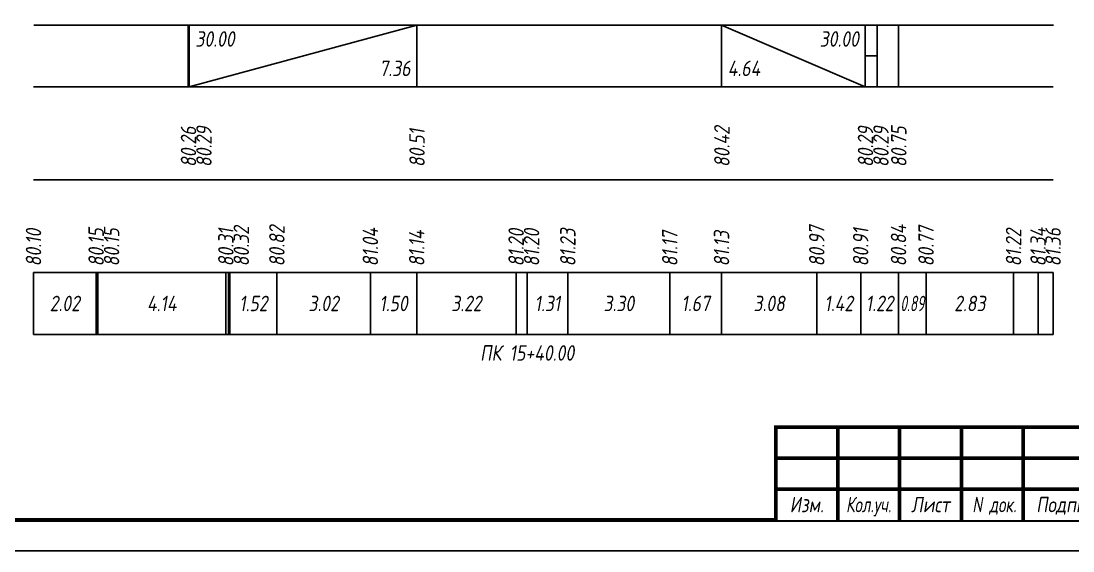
# Model space of a CAD drawing. Extents: x -717 to 1451, y -133302 to 233.
# Drawn here: x 77.9 to 248, y -24010.4 to -23924.8 of the extents above; entities that cross this region are included whole.
import ezdxf
from ezdxf.enums import TextEntityAlignment as Align

# ---------------------------------------------------------------- set-up
doc = ezdxf.new("R2010")
doc.units = 0
for name, color, linetype in [('Зарамочное оформление', 7, 'Continuous'), ('Код_510', 7, 'Continuous'), ('Код_516', 1, 'Continuous'), ('Подписи поперечников', 7, 'Continuous'), ('Таблица', 7, 'Continuous')]:
    doc.layers.add(name, color=color, linetype=linetype)
doc.styles.add('М', font='romand.shx', dxfattribs={"width": 0.8, "oblique": 10, "height": 2.5})

# ---------------------------------------------------------------- blocks, each defined once
blk = doc.blocks.new('Штамп')
at = {"linetype": 'Continuous'}
blk.add_wipeout([(199.95, -411.25), (384.95, -411.25), (384.95, -426.25), (199.95, -426.25)], dxfattribs=at).dxf.layer = 'Зарамочное оформление'
at = {"layer": 'Зарамочное оформление', "linetype": 'Continuous', "lineweight": -3, "const_width": 0.6, "flags": 128}
for points in [[(199.95, -426.25), (199.95, -411.25), (384.95, -411.25)], [(209.95, -411.25), (209.95, -426.25)], [(219.95, -411.25), (219.95, -426.25)], [(229.95, -411.25), (229.95, -426.25)], [(239.95, -411.25), (239.95, -426.25)], [(199.95, -416.25), (264.95, -416.25)], [(199.95, -421.25), (264.95, -421.25)]]:
    blk.add_lwpolyline(points, dxfattribs=at)
at = {"layer": 'Зарамочное оформление', "linetype": 'Continuous', "style": 'М', "oblique": 10}
for s, width, p in [('Изм.', 0.8, (204.95, -423.75)), ('Кол.уч.', 0.7, (214.95, -423.75)), ('Лист', 0.8, (224.95, -423.75)), ('N док.', 0.7, (235.28, -423.75)), ('Подпись', 0.8, (247.45, -423.75))]:
    blk.add_text(s, height=2.5, dxfattribs=dict(at, width=width)).set_placement(p, align=Align.MIDDLE_CENTER)
blk = doc.blocks.new('шифр')
blk.add_blockref('Штамп', (0, -23639))

msp = doc.modelspace()

# ---------------------------------------------------------------- linework, layer by layer
at = {"flags": 128}
msp.add_lwpolyline([(-30.054, -24010.421), (389.946, -24010.421), (389.946, -23713.421), (-30.054, -23713.421)], close=True, dxfattribs=at)
at = {"const_width": 0.6, "flags": 128}
msp.add_lwpolyline([(-10.054, -24005.421), (384.946, -24005.421), (384.946, -23718.421), (-10.054, -23718.421)], close=True, dxfattribs=at)
at = {"layer": 'Код_510'}
for p, q in [((79.946, -23975.421), (79.946, -23965.421)), ((90.067, -23975.421), (90.067, -23965.421)), ((90.307, -23975.421), (90.307, -23965.421)), ((90.319, -23975.421), (90.319, -23965.421)), ((111.039, -23975.421), (111.039, -23965.421)), ((111.479, -23975.421), (111.479, -23965.421)), ((111.701, -23975.421), (111.701, -23965.421)), ((119.288, -23975.421), (119.288, -23965.421)), ((134.402, -23975.421), (134.402, -23965.421)), ((141.889, -23975.421), (141.889, -23965.421)), ((157.965, -23975.421), (157.965, -23965.421)), ((159.748, -23975.421), (159.748, -23965.421)), ((166.323, -23975.421), (166.323, -23965.421)), ((182.806, -23975.421), (182.806, -23965.421)), ((191.175, -23975.421), (191.175, -23965.421)), ((206.567, -23975.421), (206.567, -23965.421)), ((213.665, -23975.421), (213.665, -23965.421)), ((219.788, -23975.421), (219.788, -23965.421)), ((224.237, -23975.421), (224.237, -23965.421)), ((238.382, -23975.421), (238.382, -23965.421)), ((242.348, -23975.421), (242.348, -23965.421)), ((244.774, -23975.421), (244.774, -23965.421))]:
    msp.add_line(p, q, dxfattribs=at)
at = {"layer": 'Код_516'}
for p, q in [((104.946, -23935.421), (104.946, -23925.421)), ((105.107, -23935.421), (105.107, -23925.421)), ((105.107, -23935.421), (141.889, -23925.421)), ((141.889, -23935.421), (141.889, -23925.421)), ((191.175, -23935.421), (191.175, -23925.421)), ((191.175, -23925.421), (214.389, -23935.421)), ((214.389, -23935.421), (214.389, -23925.421)), ((214.389, -23935.421), (214.389, -23925.421)), ((216.33, -23935.421), (216.33, -23925.421)), ((219.774, -23935.421), (219.774, -23925.421)), ((214.389, -23930.421), (216.33, -23930.421))]:
    msp.add_line(p, q, dxfattribs=at)
at = {"layer": 'Таблица'}
for p, q in [((80, -23925.421), (244.828, -23925.421)), ((79.946, -23935.421), (244.774, -23935.421)), ((79.946, -23950.421), (244.774, -23950.421)), ((79.946, -23965.421), (244.774, -23965.421)), ((79.946, -23975.421), (244.774, -23975.421))]:
    msp.add_line(p, q, dxfattribs=at)

# ---------------------------------------------------------------- texts
at = {"layer": 'Код_510', "style": 'М', "oblique": 10, "width": 0.8}
for s, p in [('80.82', (119.288, -23964.421)), ('80.97', (206.567, -23964.421)), ('80.84', (219.788, -23964.421)), ('80.77', (224.237, -23964.421)), ('80.10', (79.946, -23964.421)), ('80.15', (90.067, -23964.421)), ('80.15', (92.567, -23964.421)), ('80.31', (111.039, -23964.421)), ('80.32', (113.539, -23964.421)), ('81.04', (134.402, -23964.421)), ('81.14', (141.889, -23964.421)), ('81.20', (157.965, -23964.421)), ('81.20', (160.465, -23964.421)), ('81.23', (166.323, -23964.421)), ('81.17', (182.806, -23964.421)), ('81.13', (191.175, -23964.421)), ('80.91', (213.665, -23964.421)), ('81.22', (238.382, -23964.421)), ('81.34', (242.348, -23964.421)), ('81.36', (244.774, -23964.421))]:
    msp.add_text(s, height=2.5, rotation=90, dxfattribs=at).set_placement(p, align=Align.MIDDLE_LEFT)
at = {"layer": 'Код_510', "style": 'М', "oblique": 10}
for s, width, p in [('2.02', 0.8, (85.006, -23970.421)), ('4.14', 0.8, (100.679, -23970.421)), ('1.52', 0.8, (115.495, -23970.421)), ('3.02', 0.8, (126.845, -23970.421)), ('1.50', 0.8, (138.146, -23970.421)), ('3.22', 0.8, (149.927, -23970.421)), ('1.31', 0.8, (163.035, -23970.421)), ('3.30', 0.8, (174.564, -23970.421)), ('1.67', 0.8, (186.99, -23970.421)), ('3.08', 0.8, (198.871, -23970.421)), ('1.42', 0.8, (210.116, -23970.421)), ('1.22', 0.8, (216.726, -23970.421)), ('0.89', 0.6, (222.013, -23970.421)), ('2.83', 0.8, (231.31, -23970.421))]:
    msp.add_text(s, height=2.5, dxfattribs=dict(at, width=width)).set_placement(p, align=Align.MIDDLE_CENTER)
at = {"layer": 'Код_516', "style": 'М', "oblique": 10, "width": 0.8}
msp.add_text('30.00', height=2.5, dxfattribs=at).set_placement((106.107, -23926.421), align=Align.TOP_LEFT)
msp.add_text('30.00', height=2.5, dxfattribs=at).set_placement((213.389, -23926.421), align=Align.TOP_RIGHT)
msp.add_text('7.36', height=2.5, dxfattribs=at).set_placement((140.889, -23934.421), align=Align.BOTTOM_RIGHT)
msp.add_text('4.64', height=2.5, dxfattribs=at).set_placement((192.175, -23934.421), align=Align.BOTTOM_LEFT)
for s, p in [('80.26', (105, -23948.371)), ('80.29', (107.5, -23948.371)), ('80.51', (141.943, -23948.371)), ('80.42', (191.229, -23948.371)), ('80.29', (214.444, -23948.371)), ('80.29', (216.944, -23948.371)), ('80.75', (219.828, -23948.371))]:
    msp.add_text(s, height=2.5, rotation=90, dxfattribs=at).set_placement(p, align=Align.MIDDLE_LEFT)
at = {"layer": 'Подписи поперечников', "style": 'М', "oblique": 10, "width": 0.8}
msp.add_text('ПК 15+40.00', height=2.5, dxfattribs=at).set_placement((159.748, -23980.421), align=Align.BOTTOM_CENTER)

# ---------------------------------------------------------------- next in the draw order: block references
msp.add_blockref('шифр', (0, 59.829))

doc.saveas('drawing.dxf')
